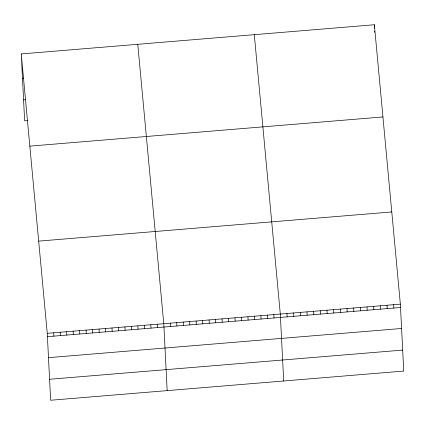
<?xml version="1.0" encoding="UTF-8"?>
<svg xmlns="http://www.w3.org/2000/svg" width="425" height="425" viewBox="0 0 425 425"><rect width="100%" height="100%" fill="white"/><g stroke="black" fill="none" stroke-linecap="round" stroke-linejoin="round"><path stroke-width="0.64" d="M21.25 53.932L374.356 24.751L400.361 304.141L403.75 371.067L50.644 400.249L47.255 333.322L21.25 53.932L24.639 120.859L27.875 120.594M22.483 78.264L23.779 78.157M23.577 99.88L25.521 99.721M29.83 146.131L382.936 116.949M38.67 241.124L391.781 211.942M47.255 333.322L400.361 304.141M47.425 336.674L400.531 307.493M48.487 357.653L401.593 328.472M49.582 379.27L402.688 350.088M254.299 34.669L280.303 314.064L283.693 380.991M137.774 44.301L163.779 323.691L167.168 390.623M393.688 304.693L393.858 308.045M374.356 24.751L374.526 28.103M374.68 31.099L374.738 32.3M387.021 305.24L387.191 308.592M380.348 305.793L380.518 309.145M373.681 306.345L373.851 309.697M367.009 306.898L367.179 310.25M360.342 307.445L360.512 310.797M353.669 307.998L353.839 311.35M347.002 308.55L347.172 311.902M340.329 309.103L340.499 312.455M333.662 309.65L333.832 313.002M326.99 310.202L327.16 313.554M320.322 310.755L320.493 314.107M313.65 311.307L313.82 314.659M306.983 311.854L307.153 315.212M300.31 312.407L300.48 315.759M293.643 312.959L293.813 316.312M286.971 313.512L287.141 316.864M273.828 314.596L273.998 317.948M267.357 315.132L267.527 318.484M260.881 315.669L261.051 319.021M254.41 316.2L254.58 319.552M247.934 316.737L248.104 320.089M241.464 317.273L241.634 320.625M234.988 317.804L235.158 321.157M228.512 318.341L228.682 321.693M222.041 318.877L222.211 322.23M215.565 319.414L215.735 322.766M209.095 319.945L209.265 323.297M202.619 320.482L202.789 323.834M196.148 321.018L196.318 324.371M189.672 321.55L189.842 324.902M183.202 322.086L183.366 325.438M176.726 322.623L176.896 325.975M170.25 323.159L170.42 326.512M157.303 324.227L157.473 327.579M150.833 324.764L151.002 328.116M144.357 325.295L144.527 328.647M137.886 325.832L138.056 329.184M131.41 326.368L131.58 329.72M124.934 326.899L125.104 330.252M118.463 327.436L118.633 330.788M111.988 327.973L112.157 331.325M105.517 328.509L105.687 331.861M99.041 329.04L99.211 332.392M92.57 329.577L92.74 332.929M86.094 330.113L86.264 333.466M79.624 330.645L79.788 333.997M73.148 331.181L73.318 334.533M66.672 331.718L66.842 335.07M60.201 332.249L60.371 335.607M53.725 332.786L53.895 336.138"/></g></svg>
